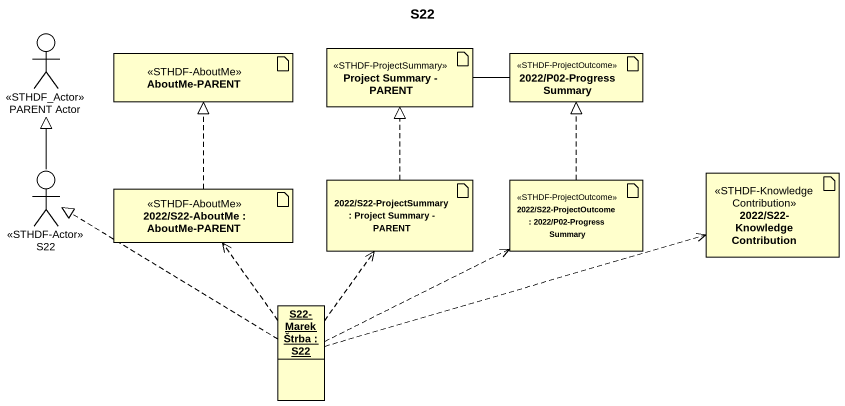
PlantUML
@startuml
title S22
allowmixing
hide circle
hide empty members
actor "PARENT Actor" as PARENT_Actor <<STHDF_Actor>>
artifact "AboutMe-PARENT" as AboutMe_PARENT <<STHDF-AboutMe>>
artifact "Project Summary - PARENT" as Project_Summary_PARENT <<STHDF-ProjectSummary>>
artifact "2022/P02-Progress Summary" as a2022_P02_Progress_Summary <<STHDF-ProjectOutcome>>
actor S22 <<STHDF-Actor>>
artifact "2022/S22-AboutMe : AboutMe-PARENT" as a2022_S22_AboutMe <<STHDF-AboutMe>>
artifact "2022/S22-ProjectSummary : Project Summary - PARENT" as a2022_S22_ProjectSummary
artifact "2022/S22-ProjectOutcome : 2022/P02-Progress Summary" as a2022_S22_ProjectOutcome <<STHDF-ProjectOutcome>>
artifact "2022/S22-KnowledgeContribution" as a2022_S22 <<STHDF-KnowledgeContribution>>
object "S22-Marek Štrba : S22" as S22_Marek_Štrba
a2022_P02_Progress_Summary -left- Project_Summary_PARENT
S22 -up-|> PARENT_Actor
a2022_S22_AboutMe .up.|> AboutMe_PARENT
a2022_S22_ProjectSummary .up.|> Project_Summary_PARENT
a2022_S22_ProjectOutcome .up.|> a2022_P02_Progress_Summary
S22_Marek_Štrba .left.|> S22
S22_Marek_Štrba .up.> a2022_S22_AboutMe
S22_Marek_Štrba .up.> a2022_S22_ProjectSummary
S22_Marek_Štrba .right.> a2022_S22_ProjectOutcome
S22_Marek_Štrba .right.> a2022_S22
@enduml
